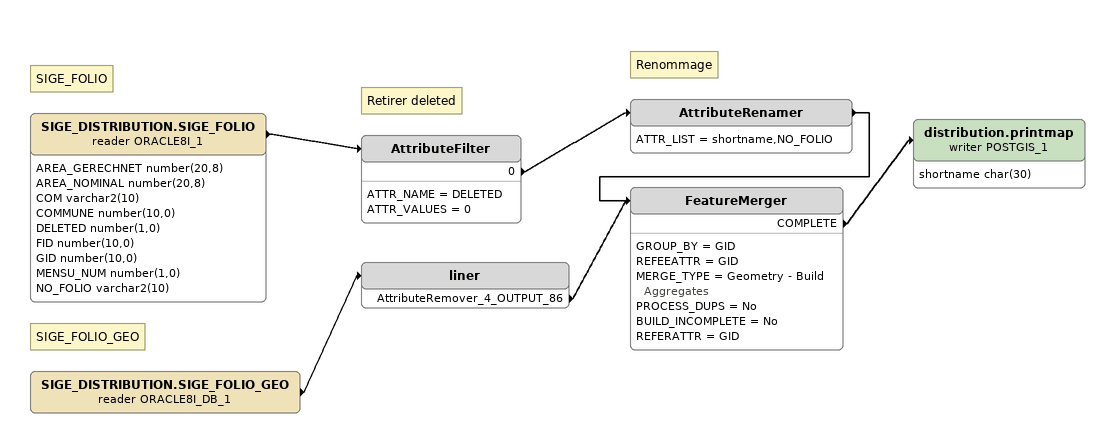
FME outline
Note: SIGE_FOLIO
SIGE_DISTRIBUTION.SIGE_FOLIO (reader ORACLE8I_1)
    attributes: AREA_GERECHNET number(20,8), AREA_NOMINAL number(20,8), COM varchar2(10), COMMUNE number(10,0), DELETED number(1,0), FID number(10,0), GID number(10,0), MENSU_NUM number(1,0), NO_FOLIO varchar2(10)
    -> AttributeFilter
Note: Retirer deleted
AttributeFilter
    ATTR_NAME = DELETED
    ATTR_VALUES = 0
    0 -> AttributeRenamer
Note: Renommage
AttributeRenamer
    ATTR_LIST = shortname,NO_FOLIO
    -> FeatureMerger
Note: SIGE_FOLIO_GEO
SIGE_DISTRIBUTION.SIGE_FOLIO_GEO (reader ORACLE8I_DB_1)
    -> liner
liner
    AttributeRemover_4_OUTPUT_86 -> FeatureMerger
FeatureMerger
    GROUP_BY = GID
    REFEEATTR = GID
    MERGE_TYPE = Geometry - Build Aggregates
    PROCESS_DUPS = No
    BUILD_INCOMPLETE = No
    REFERATTR = GID
    COMPLETE -> distribution.printmap (writer POSTGIS_1)
distribution.printmap (writer POSTGIS_1)
    attributes: shortname char(30)
